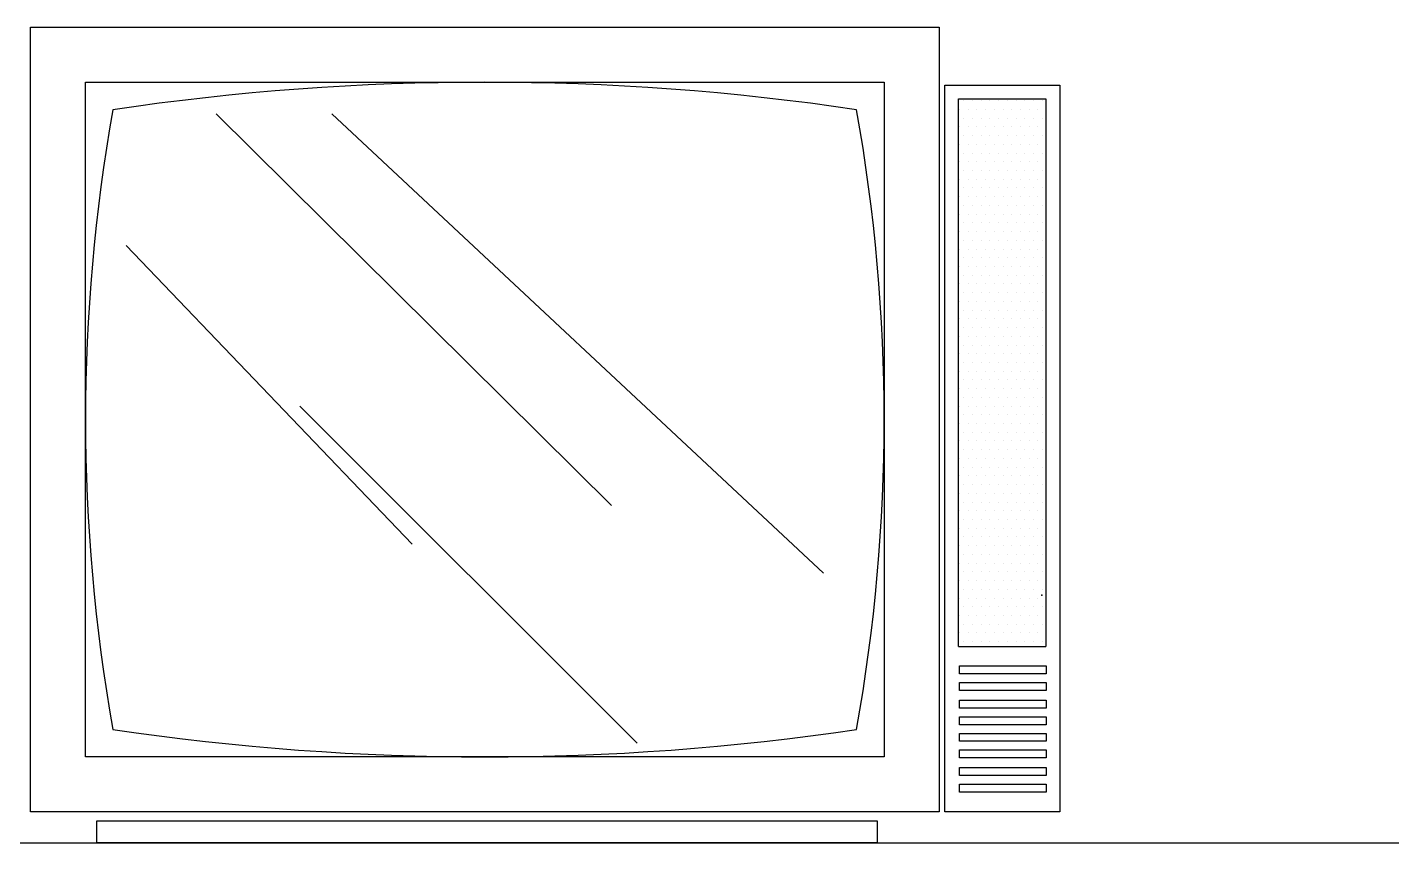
# Model space of a CAD drawing. Header units: inches. Extents: x 11.8 to 54.3, y 10.8 to 35.6.
# Drawn here: x 30.49 to 31.295, y 28.998 to 29.479 of the extents above; entities that cross this region are included whole.
import ezdxf

# ---------------------------------------------------------------- set-up
doc = ezdxf.new("R2010")
doc.units = ezdxf.units.IN
doc.header["$MEASUREMENT"] = 0
for name, color, linetype in [('02', 2, 'Continuous'), ('1', 1, 'Continuous'), ('4', 4, 'Continuous')]:
    doc.layers.add(name, color=color, linetype=linetype)

msp = doc.modelspace()

# ---------------------------------------------------------------- linework, layer by layer
at = {"layer": '02'}
for p, q in [((31.03952, 29.43678), (31.09102, 29.43678)), ((31.03952, 29.11406), (31.03952, 29.43678)), ((31.04257, 29.43574), (31.04257, 29.43574)), ((31.04771, 29.43574), (31.04771, 29.43574)), ((31.05286, 29.43574), (31.05286, 29.43574)), ((31.058, 29.43574), (31.058, 29.43574)), ((31.06314, 29.43574), (31.06314, 29.43574)), ((31.06829, 29.43574), (31.06829, 29.43574)), ((31.07343, 29.43574), (31.07343, 29.43574)), ((31.07857, 29.43574), (31.07857, 29.43574)), ((31.08372, 29.43574), (31.08372, 29.43574)), ((31.08886, 29.43574), (31.08886, 29.43574)), ((31.09102, 29.43678), (31.09102, 29.11406)), ((30.60171, 29.42794), (30.83477, 29.19703)), ((30.66992, 29.42794), (30.9598, 29.15728)), ((31.04, 29.4306), (31.04, 29.4306)), ((31.04257, 29.42545), (31.04257, 29.42545)), ((31.04514, 29.4306), (31.04514, 29.4306)), ((31.04771, 29.42545), (31.04771, 29.42545)), ((31.05028, 29.4306), (31.05028, 29.4306)), ((31.05286, 29.42545), (31.05286, 29.42545)), ((31.05543, 29.4306), (31.05543, 29.4306)), ((31.058, 29.42545), (31.058, 29.42545)), ((31.06057, 29.4306), (31.06057, 29.4306)), ((31.06314, 29.42545), (31.06314, 29.42545)), ((31.06571, 29.4306), (31.06571, 29.4306)), ((31.06829, 29.42545), (31.06829, 29.42545)), ((31.07086, 29.4306), (31.07086, 29.4306)), ((31.07343, 29.42545), (31.07343, 29.42545)), ((31.076, 29.4306), (31.076, 29.4306)), ((31.07857, 29.42545), (31.07857, 29.42545)), ((31.08115, 29.4306), (31.08115, 29.4306)), ((31.08372, 29.42545), (31.08372, 29.42545)), ((31.08629, 29.4306), (31.08629, 29.4306)), ((31.08886, 29.42545), (31.08886, 29.42545)), ((31.04, 29.42031), (31.04, 29.42031)), ((31.04514, 29.42031), (31.04514, 29.42031)), ((31.05028, 29.42031), (31.05028, 29.42031)), ((31.05543, 29.42031), (31.05543, 29.42031)), ((31.06057, 29.42031), (31.06057, 29.42031)), ((31.06571, 29.42031), (31.06571, 29.42031)), ((31.07086, 29.42031), (31.07086, 29.42031)), ((31.076, 29.42031), (31.076, 29.42031)), ((31.08115, 29.42031), (31.08115, 29.42031)), ((31.08629, 29.42031), (31.08629, 29.42031)), ((31.04, 29.41002), (31.04, 29.41002)), ((31.04257, 29.41517), (31.04257, 29.41517)), ((31.04514, 29.41002), (31.04514, 29.41002)), ((31.04771, 29.41517), (31.04771, 29.41517)), ((31.05028, 29.41002), (31.05028, 29.41002)), ((31.05286, 29.41517), (31.05286, 29.41517)), ((31.05543, 29.41002), (31.05543, 29.41002)), ((31.058, 29.41517), (31.058, 29.41517)), ((31.06057, 29.41002), (31.06057, 29.41002)), ((31.06314, 29.41517), (31.06314, 29.41517)), ((31.06571, 29.41002), (31.06571, 29.41002)), ((31.06829, 29.41517), (31.06829, 29.41517)), ((31.07086, 29.41002), (31.07086, 29.41002)), ((31.07343, 29.41517), (31.07343, 29.41517)), ((31.076, 29.41002), (31.076, 29.41002)), ((31.07857, 29.41517), (31.07857, 29.41517)), ((31.08115, 29.41002), (31.08115, 29.41002)), ((31.08372, 29.41517), (31.08372, 29.41517)), ((31.08629, 29.41002), (31.08629, 29.41002)), ((31.08886, 29.41517), (31.08886, 29.41517)), ((31.04257, 29.40488), (31.04257, 29.40488)), ((31.04771, 29.40488), (31.04771, 29.40488)), ((31.05286, 29.40488), (31.05286, 29.40488)), ((31.058, 29.40488), (31.058, 29.40488)), ((31.06314, 29.40488), (31.06314, 29.40488)), ((31.06829, 29.40488), (31.06829, 29.40488)), ((31.07343, 29.40488), (31.07343, 29.40488)), ((31.07857, 29.40488), (31.07857, 29.40488)), ((31.08372, 29.40488), (31.08372, 29.40488)), ((31.08886, 29.40488), (31.08886, 29.40488)), ((31.04, 29.39973), (31.04, 29.39973)), ((31.04257, 29.39459), (31.04257, 29.39459)), ((31.04514, 29.39973), (31.04514, 29.39973)), ((31.04771, 29.39459), (31.04771, 29.39459)), ((31.05028, 29.39973), (31.05028, 29.39973)), ((31.05286, 29.39459), (31.05286, 29.39459)), ((31.05543, 29.39973), (31.05543, 29.39973)), ((31.058, 29.39459), (31.058, 29.39459)), ((31.06057, 29.39973), (31.06057, 29.39973)), ((31.06314, 29.39459), (31.06314, 29.39459)), ((31.06571, 29.39973), (31.06571, 29.39973)), ((31.06829, 29.39459), (31.06829, 29.39459)), ((31.07086, 29.39973), (31.07086, 29.39973)), ((31.07343, 29.39459), (31.07343, 29.39459)), ((31.076, 29.39973), (31.076, 29.39973)), ((31.07857, 29.39459), (31.07857, 29.39459)), ((31.08115, 29.39973), (31.08115, 29.39973)), ((31.08372, 29.39459), (31.08372, 29.39459)), ((31.08629, 29.39973), (31.08629, 29.39973)), ((31.08886, 29.39459), (31.08886, 29.39459)), ((31.04, 29.38945), (31.04, 29.38945)), ((31.04257, 29.3843), (31.04257, 29.3843)), ((31.04514, 29.38945), (31.04514, 29.38945)), ((31.04771, 29.3843), (31.04771, 29.3843)), ((31.05028, 29.38945), (31.05028, 29.38945)), ((31.05286, 29.3843), (31.05286, 29.3843)), ((31.05543, 29.38945), (31.05543, 29.38945)), ((31.058, 29.3843), (31.058, 29.3843)), ((31.06057, 29.38945), (31.06057, 29.38945)), ((31.06314, 29.3843), (31.06314, 29.3843)), ((31.06571, 29.38945), (31.06571, 29.38945)), ((31.06829, 29.3843), (31.06829, 29.3843)), ((31.07086, 29.38945), (31.07086, 29.38945)), ((31.07343, 29.3843), (31.07343, 29.3843)), ((31.076, 29.38945), (31.076, 29.38945)), ((31.07857, 29.3843), (31.07857, 29.3843)), ((31.08115, 29.38945), (31.08115, 29.38945)), ((31.08372, 29.3843), (31.08372, 29.3843)), ((31.08629, 29.38945), (31.08629, 29.38945)), ((31.08886, 29.3843), (31.08886, 29.3843)), ((31.04, 29.37916), (31.04, 29.37916)), ((31.04514, 29.37916), (31.04514, 29.37916)), ((31.05028, 29.37916), (31.05028, 29.37916)), ((31.05543, 29.37916), (31.05543, 29.37916)), ((31.06057, 29.37916), (31.06057, 29.37916)), ((31.06571, 29.37916), (31.06571, 29.37916)), ((31.07086, 29.37916), (31.07086, 29.37916)), ((31.076, 29.37916), (31.076, 29.37916)), ((31.08115, 29.37916), (31.08115, 29.37916)), ((31.08629, 29.37916), (31.08629, 29.37916)), ((31.04, 29.36887), (31.04, 29.36887)), ((31.04257, 29.37402), (31.04257, 29.37402)), ((31.04514, 29.36887), (31.04514, 29.36887)), ((31.04771, 29.37402), (31.04771, 29.37402)), ((31.05028, 29.36887), (31.05028, 29.36887)), ((31.05286, 29.37402), (31.05286, 29.37402)), ((31.05543, 29.36887), (31.05543, 29.36887)), ((31.058, 29.37402), (31.058, 29.37402)), ((31.06057, 29.36887), (31.06057, 29.36887)), ((31.06314, 29.37402), (31.06314, 29.37402)), ((31.06571, 29.36887), (31.06571, 29.36887)), ((31.06829, 29.37402), (31.06829, 29.37402)), ((31.07086, 29.36887), (31.07086, 29.36887)), ((31.07343, 29.37402), (31.07343, 29.37402)), ((31.076, 29.36887), (31.076, 29.36887)), ((31.07857, 29.37402), (31.07857, 29.37402)), ((31.08115, 29.36887), (31.08115, 29.36887)), ((31.08372, 29.37402), (31.08372, 29.37402)), ((31.08629, 29.36887), (31.08629, 29.36887)), ((31.08886, 29.37402), (31.08886, 29.37402)), ((31.04257, 29.36373), (31.04257, 29.36373)), ((31.04771, 29.36373), (31.04771, 29.36373)), ((31.05286, 29.36373), (31.05286, 29.36373)), ((31.058, 29.36373), (31.058, 29.36373)), ((31.06314, 29.36373), (31.06314, 29.36373)), ((31.06829, 29.36373), (31.06829, 29.36373)), ((31.07343, 29.36373), (31.07343, 29.36373)), ((31.07857, 29.36373), (31.07857, 29.36373)), ((31.08372, 29.36373), (31.08372, 29.36373)), ((31.08886, 29.36373), (31.08886, 29.36373)), ((31.04, 29.35859), (31.04, 29.35859)), ((31.04257, 29.35344), (31.04257, 29.35344)), ((31.04514, 29.35859), (31.04514, 29.35859)), ((31.04771, 29.35344), (31.04771, 29.35344)), ((31.05028, 29.35859), (31.05028, 29.35859)), ((31.05286, 29.35344), (31.05286, 29.35344)), ((31.05543, 29.35859), (31.05543, 29.35859)), ((31.058, 29.35344), (31.058, 29.35344)), ((31.06057, 29.35859), (31.06057, 29.35859)), ((31.06314, 29.35344), (31.06314, 29.35344)), ((31.06571, 29.35859), (31.06571, 29.35859)), ((31.06829, 29.35344), (31.06829, 29.35344)), ((31.07086, 29.35859), (31.07086, 29.35859)), ((31.07343, 29.35344), (31.07343, 29.35344)), ((31.076, 29.35859), (31.076, 29.35859)), ((31.07857, 29.35344), (31.07857, 29.35344)), ((31.08115, 29.35859), (31.08115, 29.35859)), ((31.08372, 29.35344), (31.08372, 29.35344)), ((31.08629, 29.35859), (31.08629, 29.35859)), ((31.08886, 29.35344), (31.08886, 29.35344)), ((30.54868, 29.35034), (30.7173, 29.17432)), ((31.04, 29.3483), (31.04, 29.3483)), ((31.04514, 29.3483), (31.04514, 29.3483)), ((31.05028, 29.3483), (31.05028, 29.3483)), ((31.05543, 29.3483), (31.05543, 29.3483)), ((31.06057, 29.3483), (31.06057, 29.3483)), ((31.06571, 29.3483), (31.06571, 29.3483)), ((31.07086, 29.3483), (31.07086, 29.3483)), ((31.076, 29.3483), (31.076, 29.3483)), ((31.08115, 29.3483), (31.08115, 29.3483)), ((31.08629, 29.3483), (31.08629, 29.3483)), ((31.04, 29.33801), (31.04, 29.33801)), ((31.04257, 29.34316), (31.04257, 29.34316)), ((31.04514, 29.33801), (31.04514, 29.33801)), ((31.04771, 29.34316), (31.04771, 29.34316)), ((31.05028, 29.33801), (31.05028, 29.33801)), ((31.05286, 29.34316), (31.05286, 29.34316)), ((31.05543, 29.33801), (31.05543, 29.33801)), ((31.058, 29.34316), (31.058, 29.34316)), ((31.06057, 29.33801), (31.06057, 29.33801)), ((31.06314, 29.34316), (31.06314, 29.34316)), ((31.06571, 29.33801), (31.06571, 29.33801)), ((31.06829, 29.34316), (31.06829, 29.34316)), ((31.07086, 29.33801), (31.07086, 29.33801)), ((31.07343, 29.34316), (31.07343, 29.34316)), ((31.076, 29.33801), (31.076, 29.33801)), ((31.07857, 29.34316), (31.07857, 29.34316)), ((31.08115, 29.33801), (31.08115, 29.33801)), ((31.08372, 29.34316), (31.08372, 29.34316)), ((31.08629, 29.33801), (31.08629, 29.33801)), ((31.08886, 29.34316), (31.08886, 29.34316)), ((31.04257, 29.33287), (31.04257, 29.33287)), ((31.04771, 29.33287), (31.04771, 29.33287)), ((31.05286, 29.33287), (31.05286, 29.33287)), ((31.058, 29.33287), (31.058, 29.33287)), ((31.06314, 29.33287), (31.06314, 29.33287)), ((31.06829, 29.33287), (31.06829, 29.33287)), ((31.07343, 29.33287), (31.07343, 29.33287)), ((31.07857, 29.33287), (31.07857, 29.33287)), ((31.08372, 29.33287), (31.08372, 29.33287)), ((31.08886, 29.33287), (31.08886, 29.33287)), ((31.04, 29.32773), (31.04, 29.32773)), ((31.04257, 29.32258), (31.04257, 29.32258)), ((31.04514, 29.32773), (31.04514, 29.32773)), ((31.04771, 29.32258), (31.04771, 29.32258)), ((31.05028, 29.32773), (31.05028, 29.32773)), ((31.05286, 29.32258), (31.05286, 29.32258)), ((31.05543, 29.32773), (31.05543, 29.32773)), ((31.058, 29.32258), (31.058, 29.32258)), ((31.06057, 29.32773), (31.06057, 29.32773)), ((31.06314, 29.32258), (31.06314, 29.32258)), ((31.06571, 29.32773), (31.06571, 29.32773)), ((31.06829, 29.32258), (31.06829, 29.32258)), ((31.07086, 29.32773), (31.07086, 29.32773)), ((31.07343, 29.32258), (31.07343, 29.32258)), ((31.076, 29.32773), (31.076, 29.32773)), ((31.07857, 29.32258), (31.07857, 29.32258)), ((31.08115, 29.32773), (31.08115, 29.32773)), ((31.08372, 29.32258), (31.08372, 29.32258)), ((31.08629, 29.32773), (31.08629, 29.32773)), ((31.08886, 29.32258), (31.08886, 29.32258)), ((31.04, 29.31744), (31.04, 29.31744)), ((31.04257, 29.3123), (31.04257, 29.3123)), ((31.04514, 29.31744), (31.04514, 29.31744)), ((31.04771, 29.3123), (31.04771, 29.3123)), ((31.05028, 29.31744), (31.05028, 29.31744)), ((31.05286, 29.3123), (31.05286, 29.3123)), ((31.05543, 29.31744), (31.05543, 29.31744)), ((31.058, 29.3123), (31.058, 29.3123)), ((31.06057, 29.31744), (31.06057, 29.31744)), ((31.06314, 29.3123), (31.06314, 29.3123)), ((31.06571, 29.31744), (31.06571, 29.31744)), ((31.06829, 29.3123), (31.06829, 29.3123)), ((31.07086, 29.31744), (31.07086, 29.31744)), ((31.07343, 29.3123), (31.07343, 29.3123)), ((31.076, 29.31744), (31.076, 29.31744)), ((31.07857, 29.3123), (31.07857, 29.3123)), ((31.08115, 29.31744), (31.08115, 29.31744)), ((31.08372, 29.3123), (31.08372, 29.3123)), ((31.08629, 29.31744), (31.08629, 29.31744)), ((31.08886, 29.3123), (31.08886, 29.3123)), ((31.04, 29.30715), (31.04, 29.30715)), ((31.04514, 29.30715), (31.04514, 29.30715)), ((31.05028, 29.30715), (31.05028, 29.30715)), ((31.05543, 29.30715), (31.05543, 29.30715)), ((31.06057, 29.30715), (31.06057, 29.30715)), ((31.06571, 29.30715), (31.06571, 29.30715)), ((31.07086, 29.30715), (31.07086, 29.30715)), ((31.076, 29.30715), (31.076, 29.30715)), ((31.08115, 29.30715), (31.08115, 29.30715)), ((31.08629, 29.30715), (31.08629, 29.30715)), ((31.04, 29.29686), (31.04, 29.29686)), ((31.04257, 29.30201), (31.04257, 29.30201)), ((31.04514, 29.29686), (31.04514, 29.29686)), ((31.04771, 29.30201), (31.04771, 29.30201)), ((31.05028, 29.29686), (31.05028, 29.29686)), ((31.05286, 29.30201), (31.05286, 29.30201)), ((31.05543, 29.29686), (31.05543, 29.29686)), ((31.058, 29.30201), (31.058, 29.30201)), ((31.06057, 29.29686), (31.06057, 29.29686)), ((31.06314, 29.30201), (31.06314, 29.30201)), ((31.06571, 29.29686), (31.06571, 29.29686)), ((31.06829, 29.30201), (31.06829, 29.30201)), ((31.07086, 29.29686), (31.07086, 29.29686)), ((31.07343, 29.30201), (31.07343, 29.30201)), ((31.076, 29.29686), (31.076, 29.29686)), ((31.07857, 29.30201), (31.07857, 29.30201)), ((31.08115, 29.29686), (31.08115, 29.29686)), ((31.08372, 29.30201), (31.08372, 29.30201)), ((31.08629, 29.29686), (31.08629, 29.29686)), ((31.08886, 29.30201), (31.08886, 29.30201)), ((31.04257, 29.29172), (31.04257, 29.29172)), ((31.04771, 29.29172), (31.04771, 29.29172)), ((31.05286, 29.29172), (31.05286, 29.29172)), ((31.058, 29.29172), (31.058, 29.29172)), ((31.06314, 29.29172), (31.06314, 29.29172)), ((31.06829, 29.29172), (31.06829, 29.29172)), ((31.07343, 29.29172), (31.07343, 29.29172)), ((31.07857, 29.29172), (31.07857, 29.29172)), ((31.08372, 29.29172), (31.08372, 29.29172)), ((31.08886, 29.29172), (31.08886, 29.29172)), ((31.04, 29.28658), (31.04, 29.28658)), ((31.04257, 29.28143), (31.04257, 29.28143)), ((31.04514, 29.28658), (31.04514, 29.28658)), ((31.04771, 29.28143), (31.04771, 29.28143)), ((31.05028, 29.28658), (31.05028, 29.28658)), ((31.05286, 29.28143), (31.05286, 29.28143)), ((31.05543, 29.28658), (31.05543, 29.28658)), ((31.058, 29.28143), (31.058, 29.28143)), ((31.06057, 29.28658), (31.06057, 29.28658)), ((31.06314, 29.28143), (31.06314, 29.28143)), ((31.06571, 29.28658), (31.06571, 29.28658)), ((31.06829, 29.28143), (31.06829, 29.28143)), ((31.07086, 29.28658), (31.07086, 29.28658)), ((31.07343, 29.28143), (31.07343, 29.28143)), ((31.076, 29.28658), (31.076, 29.28658)), ((31.07857, 29.28143), (31.07857, 29.28143)), ((31.08115, 29.28658), (31.08115, 29.28658)), ((31.08372, 29.28143), (31.08372, 29.28143)), ((31.08629, 29.28658), (31.08629, 29.28658)), ((31.08886, 29.28143), (31.08886, 29.28143)), ((31.04, 29.27629), (31.04, 29.27629)), ((31.04514, 29.27629), (31.04514, 29.27629)), ((31.05028, 29.27629), (31.05028, 29.27629)), ((31.05543, 29.27629), (31.05543, 29.27629)), ((31.06057, 29.27629), (31.06057, 29.27629)), ((31.06571, 29.27629), (31.06571, 29.27629)), ((31.07086, 29.27629), (31.07086, 29.27629)), ((31.076, 29.27629), (31.076, 29.27629)), ((31.08115, 29.27629), (31.08115, 29.27629)), ((31.08629, 29.27629), (31.08629, 29.27629)), ((31.04, 29.266), (31.04, 29.266)), ((31.04257, 29.27115), (31.04257, 29.27115)), ((31.04514, 29.266), (31.04514, 29.266)), ((31.04771, 29.27115), (31.04771, 29.27115)), ((31.05028, 29.266), (31.05028, 29.266)), ((31.05286, 29.27115), (31.05286, 29.27115)), ((31.05543, 29.266), (31.05543, 29.266)), ((31.058, 29.27115), (31.058, 29.27115)), ((31.06057, 29.266), (31.06057, 29.266)), ((31.06314, 29.27115), (31.06314, 29.27115)), ((31.06571, 29.266), (31.06571, 29.266)), ((31.06829, 29.27115), (31.06829, 29.27115)), ((31.07086, 29.266), (31.07086, 29.266)), ((31.07343, 29.27115), (31.07343, 29.27115)), ((31.076, 29.266), (31.076, 29.266)), ((31.07857, 29.27115), (31.07857, 29.27115)), ((31.08115, 29.266), (31.08115, 29.266)), ((31.08372, 29.27115), (31.08372, 29.27115)), ((31.08629, 29.266), (31.08629, 29.266)), ((31.08886, 29.27115), (31.08886, 29.27115)), ((30.65098, 29.25569), (30.84992, 29.05696)), ((31.04, 29.25572), (31.04, 29.25572)), ((31.04257, 29.26086), (31.04257, 29.26086)), ((31.04514, 29.25572), (31.04514, 29.25572)), ((31.04771, 29.26086), (31.04771, 29.26086)), ((31.05028, 29.25572), (31.05028, 29.25572)), ((31.05286, 29.26086), (31.05286, 29.26086)), ((31.05543, 29.25572), (31.05543, 29.25572)), ((31.058, 29.26086), (31.058, 29.26086)), ((31.06057, 29.25572), (31.06057, 29.25572)), ((31.06314, 29.26086), (31.06314, 29.26086)), ((31.06571, 29.25572), (31.06571, 29.25572)), ((31.06829, 29.26086), (31.06829, 29.26086)), ((31.07086, 29.25572), (31.07086, 29.25572)), ((31.07343, 29.26086), (31.07343, 29.26086)), ((31.076, 29.25572), (31.076, 29.25572)), ((31.07857, 29.26086), (31.07857, 29.26086)), ((31.08115, 29.25572), (31.08115, 29.25572)), ((31.08372, 29.26086), (31.08372, 29.26086)), ((31.08629, 29.25572), (31.08629, 29.25572)), ((31.08886, 29.26086), (31.08886, 29.26086)), ((31.04257, 29.25057), (31.04257, 29.25057)), ((31.04771, 29.25057), (31.04771, 29.25057)), ((31.05286, 29.25057), (31.05286, 29.25057)), ((31.058, 29.25057), (31.058, 29.25057)), ((31.06314, 29.25057), (31.06314, 29.25057)), ((31.06829, 29.25057), (31.06829, 29.25057)), ((31.07343, 29.25057), (31.07343, 29.25057)), ((31.07857, 29.25057), (31.07857, 29.25057)), ((31.08372, 29.25057), (31.08372, 29.25057)), ((31.08886, 29.25057), (31.08886, 29.25057)), ((31.04, 29.24543), (31.04, 29.24543)), ((31.04257, 29.24029), (31.04257, 29.24029)), ((31.04514, 29.24543), (31.04514, 29.24543)), ((31.04771, 29.24029), (31.04771, 29.24029)), ((31.05028, 29.24543), (31.05028, 29.24543)), ((31.05286, 29.24029), (31.05286, 29.24029)), ((31.05543, 29.24543), (31.05543, 29.24543)), ((31.058, 29.24029), (31.058, 29.24029)), ((31.06057, 29.24543), (31.06057, 29.24543)), ((31.06314, 29.24029), (31.06314, 29.24029)), ((31.06571, 29.24543), (31.06571, 29.24543)), ((31.06829, 29.24029), (31.06829, 29.24029)), ((31.07086, 29.24543), (31.07086, 29.24543)), ((31.07343, 29.24029), (31.07343, 29.24029)), ((31.076, 29.24543), (31.076, 29.24543)), ((31.07857, 29.24029), (31.07857, 29.24029)), ((31.08115, 29.24543), (31.08115, 29.24543)), ((31.08372, 29.24029), (31.08372, 29.24029)), ((31.08629, 29.24543), (31.08629, 29.24543)), ((31.08886, 29.24029), (31.08886, 29.24029)), ((31.04, 29.23514), (31.04, 29.23514)), ((31.04514, 29.23514), (31.04514, 29.23514)), ((31.05028, 29.23514), (31.05028, 29.23514)), ((31.05543, 29.23514), (31.05543, 29.23514)), ((31.06057, 29.23514), (31.06057, 29.23514)), ((31.06571, 29.23514), (31.06571, 29.23514)), ((31.07086, 29.23514), (31.07086, 29.23514)), ((31.076, 29.23514), (31.076, 29.23514)), ((31.08115, 29.23514), (31.08115, 29.23514)), ((31.08629, 29.23514), (31.08629, 29.23514)), ((31.04, 29.22486), (31.04, 29.22486)), ((31.04257, 29.23), (31.04257, 29.23)), ((31.04514, 29.22486), (31.04514, 29.22486)), ((31.04771, 29.23), (31.04771, 29.23)), ((31.05028, 29.22486), (31.05028, 29.22486)), ((31.05286, 29.23), (31.05286, 29.23)), ((31.05543, 29.22486), (31.05543, 29.22486)), ((31.058, 29.23), (31.058, 29.23)), ((31.06057, 29.22486), (31.06057, 29.22486)), ((31.06314, 29.23), (31.06314, 29.23)), ((31.06571, 29.22486), (31.06571, 29.22486)), ((31.06829, 29.23), (31.06829, 29.23)), ((31.07086, 29.22486), (31.07086, 29.22486)), ((31.07343, 29.23), (31.07343, 29.23)), ((31.076, 29.22486), (31.076, 29.22486)), ((31.07857, 29.23), (31.07857, 29.23)), ((31.08115, 29.22486), (31.08115, 29.22486)), ((31.08372, 29.23), (31.08372, 29.23)), ((31.08629, 29.22486), (31.08629, 29.22486)), ((31.08886, 29.23), (31.08886, 29.23)), ((31.04257, 29.21971), (31.04257, 29.21971)), ((31.04771, 29.21971), (31.04771, 29.21971)), ((31.05286, 29.21971), (31.05286, 29.21971)), ((31.058, 29.21971), (31.058, 29.21971)), ((31.06314, 29.21971), (31.06314, 29.21971)), ((31.06829, 29.21971), (31.06829, 29.21971)), ((31.07343, 29.21971), (31.07343, 29.21971)), ((31.07857, 29.21971), (31.07857, 29.21971)), ((31.08372, 29.21971), (31.08372, 29.21971)), ((31.08886, 29.21971), (31.08886, 29.21971)), ((31.04, 29.21457), (31.04, 29.21457)), ((31.04257, 29.20943), (31.04257, 29.20943)), ((31.04514, 29.21457), (31.04514, 29.21457)), ((31.04771, 29.20943), (31.04771, 29.20943)), ((31.05028, 29.21457), (31.05028, 29.21457)), ((31.05286, 29.20943), (31.05286, 29.20943)), ((31.05543, 29.21457), (31.05543, 29.21457)), ((31.058, 29.20943), (31.058, 29.20943)), ((31.06057, 29.21457), (31.06057, 29.21457)), ((31.06314, 29.20943), (31.06314, 29.20943)), ((31.06571, 29.21457), (31.06571, 29.21457)), ((31.06829, 29.20943), (31.06829, 29.20943)), ((31.07086, 29.21457), (31.07086, 29.21457)), ((31.07343, 29.20943), (31.07343, 29.20943)), ((31.076, 29.21457), (31.076, 29.21457)), ((31.07857, 29.20943), (31.07857, 29.20943)), ((31.08115, 29.21457), (31.08115, 29.21457)), ((31.08372, 29.20943), (31.08372, 29.20943)), ((31.08629, 29.21457), (31.08629, 29.21457)), ((31.08886, 29.20943), (31.08886, 29.20943)), ((31.04, 29.20428), (31.04, 29.20428)), ((31.04257, 29.19914), (31.04257, 29.19914)), ((31.04514, 29.20428), (31.04514, 29.20428)), ((31.04771, 29.19914), (31.04771, 29.19914)), ((31.05028, 29.20428), (31.05028, 29.20428)), ((31.05286, 29.19914), (31.05286, 29.19914)), ((31.05543, 29.20428), (31.05543, 29.20428)), ((31.058, 29.19914), (31.058, 29.19914)), ((31.06057, 29.20428), (31.06057, 29.20428)), ((31.06314, 29.19914), (31.06314, 29.19914)), ((31.06571, 29.20428), (31.06571, 29.20428)), ((31.06829, 29.19914), (31.06829, 29.19914)), ((31.07086, 29.20428), (31.07086, 29.20428)), ((31.07343, 29.19914), (31.07343, 29.19914)), ((31.076, 29.20428), (31.076, 29.20428)), ((31.07857, 29.19914), (31.07857, 29.19914)), ((31.08115, 29.20428), (31.08115, 29.20428)), ((31.08372, 29.19914), (31.08372, 29.19914)), ((31.08629, 29.20428), (31.08629, 29.20428)), ((31.08886, 29.19914), (31.08886, 29.19914)), ((31.04, 29.19399), (31.04, 29.19399)), ((31.04514, 29.19399), (31.04514, 29.19399)), ((31.05028, 29.19399), (31.05028, 29.19399)), ((31.05543, 29.19399), (31.05543, 29.19399)), ((31.06057, 29.19399), (31.06057, 29.19399)), ((31.06571, 29.19399), (31.06571, 29.19399)), ((31.07086, 29.19399), (31.07086, 29.19399)), ((31.076, 29.19399), (31.076, 29.19399)), ((31.08115, 29.19399), (31.08115, 29.19399)), ((31.08629, 29.19399), (31.08629, 29.19399)), ((31.04, 29.18371), (31.04, 29.18371)), ((31.04257, 29.18885), (31.04257, 29.18885)), ((31.04514, 29.18371), (31.04514, 29.18371)), ((31.04771, 29.18885), (31.04771, 29.18885)), ((31.05028, 29.18371), (31.05028, 29.18371)), ((31.05286, 29.18885), (31.05286, 29.18885)), ((31.05543, 29.18371), (31.05543, 29.18371)), ((31.058, 29.18885), (31.058, 29.18885)), ((31.06057, 29.18371), (31.06057, 29.18371)), ((31.06314, 29.18885), (31.06314, 29.18885)), ((31.06571, 29.18371), (31.06571, 29.18371)), ((31.06829, 29.18885), (31.06829, 29.18885)), ((31.07086, 29.18371), (31.07086, 29.18371)), ((31.07343, 29.18885), (31.07343, 29.18885)), ((31.076, 29.18371), (31.076, 29.18371)), ((31.07857, 29.18885), (31.07857, 29.18885)), ((31.08115, 29.18371), (31.08115, 29.18371)), ((31.08372, 29.18885), (31.08372, 29.18885)), ((31.08629, 29.18371), (31.08629, 29.18371)), ((31.08886, 29.18885), (31.08886, 29.18885)), ((31.04257, 29.17856), (31.04257, 29.17856)), ((31.04771, 29.17856), (31.04771, 29.17856)), ((31.05286, 29.17856), (31.05286, 29.17856)), ((31.058, 29.17856), (31.058, 29.17856)), ((31.06314, 29.17856), (31.06314, 29.17856)), ((31.06829, 29.17856), (31.06829, 29.17856)), ((31.07343, 29.17856), (31.07343, 29.17856)), ((31.07857, 29.17856), (31.07857, 29.17856)), ((31.08372, 29.17856), (31.08372, 29.17856)), ((31.08886, 29.17856), (31.08886, 29.17856)), ((31.04, 29.17342), (31.04, 29.17342)), ((31.04257, 29.16828), (31.04257, 29.16828)), ((31.04514, 29.17342), (31.04514, 29.17342)), ((31.04771, 29.16828), (31.04771, 29.16828)), ((31.05028, 29.17342), (31.05028, 29.17342)), ((31.05286, 29.16828), (31.05286, 29.16828)), ((31.05543, 29.17342), (31.05543, 29.17342)), ((31.058, 29.16828), (31.058, 29.16828)), ((31.06057, 29.17342), (31.06057, 29.17342)), ((31.06314, 29.16828), (31.06314, 29.16828)), ((31.06571, 29.17342), (31.06571, 29.17342)), ((31.06829, 29.16828), (31.06829, 29.16828)), ((31.07086, 29.17342), (31.07086, 29.17342)), ((31.07343, 29.16828), (31.07343, 29.16828)), ((31.076, 29.17342), (31.076, 29.17342)), ((31.07857, 29.16828), (31.07857, 29.16828)), ((31.08115, 29.17342), (31.08115, 29.17342)), ((31.08372, 29.16828), (31.08372, 29.16828)), ((31.08629, 29.17342), (31.08629, 29.17342)), ((31.08886, 29.16828), (31.08886, 29.16828)), ((31.04, 29.16313), (31.04, 29.16313)), ((31.04514, 29.16313), (31.04514, 29.16313)), ((31.05028, 29.16313), (31.05028, 29.16313)), ((31.05543, 29.16313), (31.05543, 29.16313)), ((31.06057, 29.16313), (31.06057, 29.16313)), ((31.06571, 29.16313), (31.06571, 29.16313)), ((31.07086, 29.16313), (31.07086, 29.16313)), ((31.076, 29.16313), (31.076, 29.16313)), ((31.08115, 29.16313), (31.08115, 29.16313)), ((31.08629, 29.16313), (31.08629, 29.16313)), ((31.04, 29.15285), (31.04, 29.15285)), ((31.04257, 29.15799), (31.04257, 29.15799)), ((31.04514, 29.15285), (31.04514, 29.15285)), ((31.04771, 29.15799), (31.04771, 29.15799)), ((31.05028, 29.15285), (31.05028, 29.15285)), ((31.05286, 29.15799), (31.05286, 29.15799)), ((31.05543, 29.15285), (31.05543, 29.15285)), ((31.058, 29.15799), (31.058, 29.15799)), ((31.06057, 29.15285), (31.06057, 29.15285)), ((31.06314, 29.15799), (31.06314, 29.15799)), ((31.06571, 29.15285), (31.06571, 29.15285)), ((31.06829, 29.15799), (31.06829, 29.15799)), ((31.07086, 29.15285), (31.07086, 29.15285)), ((31.07343, 29.15799), (31.07343, 29.15799)), ((31.076, 29.15285), (31.076, 29.15285)), ((31.07857, 29.15799), (31.07857, 29.15799)), ((31.08115, 29.15285), (31.08115, 29.15285)), ((31.08372, 29.15799), (31.08372, 29.15799)), ((31.08629, 29.15285), (31.08629, 29.15285)), ((31.08886, 29.15799), (31.08886, 29.15799)), ((31.04257, 29.1477), (31.04257, 29.1477)), ((31.04771, 29.1477), (31.04771, 29.1477)), ((31.05286, 29.1477), (31.05286, 29.1477)), ((31.058, 29.1477), (31.058, 29.1477)), ((31.06314, 29.1477), (31.06314, 29.1477)), ((31.06829, 29.1477), (31.06829, 29.1477)), ((31.07343, 29.1477), (31.07343, 29.1477)), ((31.07857, 29.1477), (31.07857, 29.1477)), ((31.08372, 29.1477), (31.08372, 29.1477)), ((31.08886, 29.1477), (31.08886, 29.1477)), ((31.04, 29.14256), (31.04, 29.14256)), ((31.04257, 29.13742), (31.04257, 29.13742)), ((31.04514, 29.14256), (31.04514, 29.14256)), ((31.04771, 29.13742), (31.04771, 29.13742)), ((31.05028, 29.14256), (31.05028, 29.14256)), ((31.05286, 29.13742), (31.05286, 29.13742)), ((31.05543, 29.14256), (31.05543, 29.14256)), ((31.058, 29.13742), (31.058, 29.13742)), ((31.06057, 29.14256), (31.06057, 29.14256)), ((31.06314, 29.13742), (31.06314, 29.13742)), ((31.06571, 29.14256), (31.06571, 29.14256)), ((31.06829, 29.13742), (31.06829, 29.13742)), ((31.07086, 29.14256), (31.07086, 29.14256)), ((31.07343, 29.13742), (31.07343, 29.13742)), ((31.076, 29.14256), (31.076, 29.14256)), ((31.07857, 29.13742), (31.07857, 29.13742)), ((31.08115, 29.14256), (31.08115, 29.14256)), ((31.08372, 29.13742), (31.08372, 29.13742)), ((31.08629, 29.14256), (31.08629, 29.14256)), ((31.08886, 29.13742), (31.08886, 29.13742)), ((31.04, 29.13227), (31.04, 29.13227)), ((31.04257, 29.12713), (31.04257, 29.12713)), ((31.04514, 29.13227), (31.04514, 29.13227)), ((31.04771, 29.12713), (31.04771, 29.12713)), ((31.05028, 29.13227), (31.05028, 29.13227)), ((31.05286, 29.12713), (31.05286, 29.12713)), ((31.05543, 29.13227), (31.05543, 29.13227)), ((31.058, 29.12713), (31.058, 29.12713)), ((31.06057, 29.13227), (31.06057, 29.13227)), ((31.06314, 29.12713), (31.06314, 29.12713)), ((31.06571, 29.13227), (31.06571, 29.13227)), ((31.06829, 29.12713), (31.06829, 29.12713)), ((31.07086, 29.13227), (31.07086, 29.13227)), ((31.07343, 29.12713), (31.07343, 29.12713)), ((31.076, 29.13227), (31.076, 29.13227)), ((31.07857, 29.12713), (31.07857, 29.12713)), ((31.08115, 29.13227), (31.08115, 29.13227)), ((31.08372, 29.12713), (31.08372, 29.12713)), ((31.08629, 29.13227), (31.08629, 29.13227)), ((31.08886, 29.12713), (31.08886, 29.12713)), ((31.04, 29.12199), (31.04, 29.12199)), ((31.04514, 29.12199), (31.04514, 29.12199)), ((31.05028, 29.12199), (31.05028, 29.12199)), ((31.05543, 29.12199), (31.05543, 29.12199)), ((31.06057, 29.12199), (31.06057, 29.12199)), ((31.06571, 29.12199), (31.06571, 29.12199)), ((31.07086, 29.12199), (31.07086, 29.12199)), ((31.076, 29.12199), (31.076, 29.12199)), ((31.08115, 29.12199), (31.08115, 29.12199)), ((31.08629, 29.12199), (31.08629, 29.12199)), ((31.03952, 29.11406), (31.09102, 29.11406)), ((31.04257, 29.11684), (31.04257, 29.11684)), ((31.04771, 29.11684), (31.04771, 29.11684)), ((31.05286, 29.11684), (31.05286, 29.11684)), ((31.058, 29.11684), (31.058, 29.11684)), ((31.06314, 29.11684), (31.06314, 29.11684)), ((31.06829, 29.11684), (31.06829, 29.11684)), ((31.07343, 29.11684), (31.07343, 29.11684)), ((31.07857, 29.11684), (31.07857, 29.11684)), ((31.08372, 29.11684), (31.08372, 29.11684)), ((31.08886, 29.11684), (31.08886, 29.11684)), ((31.04011, 29.10251), (31.09106, 29.10251)), ((31.04011, 29.09782), (31.04011, 29.10251)), ((31.09106, 29.09782), (31.04011, 29.09782)), ((31.09106, 29.10251), (31.09106, 29.09782)), ((31.04011, 29.09275), (31.09106, 29.09275)), ((31.04011, 29.08807), (31.04011, 29.09275)), ((31.09106, 29.08807), (31.04011, 29.08807)), ((31.09106, 29.09275), (31.09106, 29.08807)), ((31.04011, 29.08231), (31.09106, 29.08231)), ((31.04011, 29.07762), (31.04011, 29.08231)), ((31.09106, 29.08231), (31.09106, 29.07762)), ((31.09106, 29.07762), (31.04011, 29.07762)), ((31.04011, 29.07255), (31.09106, 29.07255)), ((31.04011, 29.06786), (31.04011, 29.07255)), ((31.09106, 29.07255), (31.09106, 29.06786)), ((31.09106, 29.06786), (31.04011, 29.06786)), ((31.04011, 29.0628), (31.09106, 29.0628)), ((31.04011, 29.05811), (31.04011, 29.0628)), ((31.09106, 29.0628), (31.09106, 29.05811)), ((31.09106, 29.05811), (31.04011, 29.05811)), ((31.04011, 29.05304), (31.09106, 29.05304)), ((31.04011, 29.04836), (31.04011, 29.05304)), ((31.09106, 29.04836), (31.04011, 29.04836)), ((31.09106, 29.05304), (31.09106, 29.04836)), ((31.04011, 29.0426), (31.09106, 29.0426)), ((31.04011, 29.03791), (31.04011, 29.0426)), ((31.09106, 29.0426), (31.09106, 29.03791)), ((31.09106, 29.03791), (31.04011, 29.03791)), ((31.04011, 29.03284), (31.09106, 29.03284)), ((31.04011, 29.02815), (31.04011, 29.03284)), ((31.09106, 29.03284), (31.09106, 29.02815)), ((31.09106, 29.02815), (31.04011, 29.02815))]:
    msp.add_line(p, q, dxfattribs=at)
for centre, radius, start, end in [((30.76011, 27.95449), 1.49212, 81.5494, 98.4506), ((31.56232, 29.24776), 1.03768, 169.86254, 190.13746), ((29.9579, 29.24776), 1.03768, 349.86254, 10.13746), ((30.76011, 30.54103), 1.49212, 261.5494, 278.4506)]:
    msp.add_arc(centre, radius, start, end, dxfattribs=at)
msp.add_point((31.08856, 29.14427), dxfattribs=at)
at = {"layer": '1'}
msp.add_line((12.11524, 28.99834), (32.44144, 28.99834), dxfattribs=at)
at = {"layer": '4'}
for p, q in [((30.49223, 29.479), (31.02799, 29.479)), ((30.49223, 29.01652), (30.49223, 29.479)), ((31.02799, 29.479), (31.02799, 29.01652)), ((30.52463, 29.4466), (30.99559, 29.4466)), ((30.52463, 29.04892), (30.52463, 29.4466)), ((30.99559, 29.4466), (30.99559, 29.04892)), ((31.03142, 29.01654), (31.03142, 29.44488)), ((31.03142, 29.44488), (31.09912, 29.44488)), ((31.09912, 29.44488), (31.09912, 29.01654)), ((30.99559, 29.04892), (30.52463, 29.04892)), ((31.02799, 29.01652), (30.49223, 29.01652)), ((31.09912, 29.01654), (31.03142, 29.01654)), ((30.53123, 29.01132), (30.99158, 29.01132)), ((30.53123, 28.99834), (30.53123, 29.01132)), ((30.99158, 29.01132), (30.99158, 28.99834)), ((30.99158, 28.99834), (30.53123, 28.99834))]:
    msp.add_line(p, q, dxfattribs=at)

doc.saveas('drawing.dxf')
